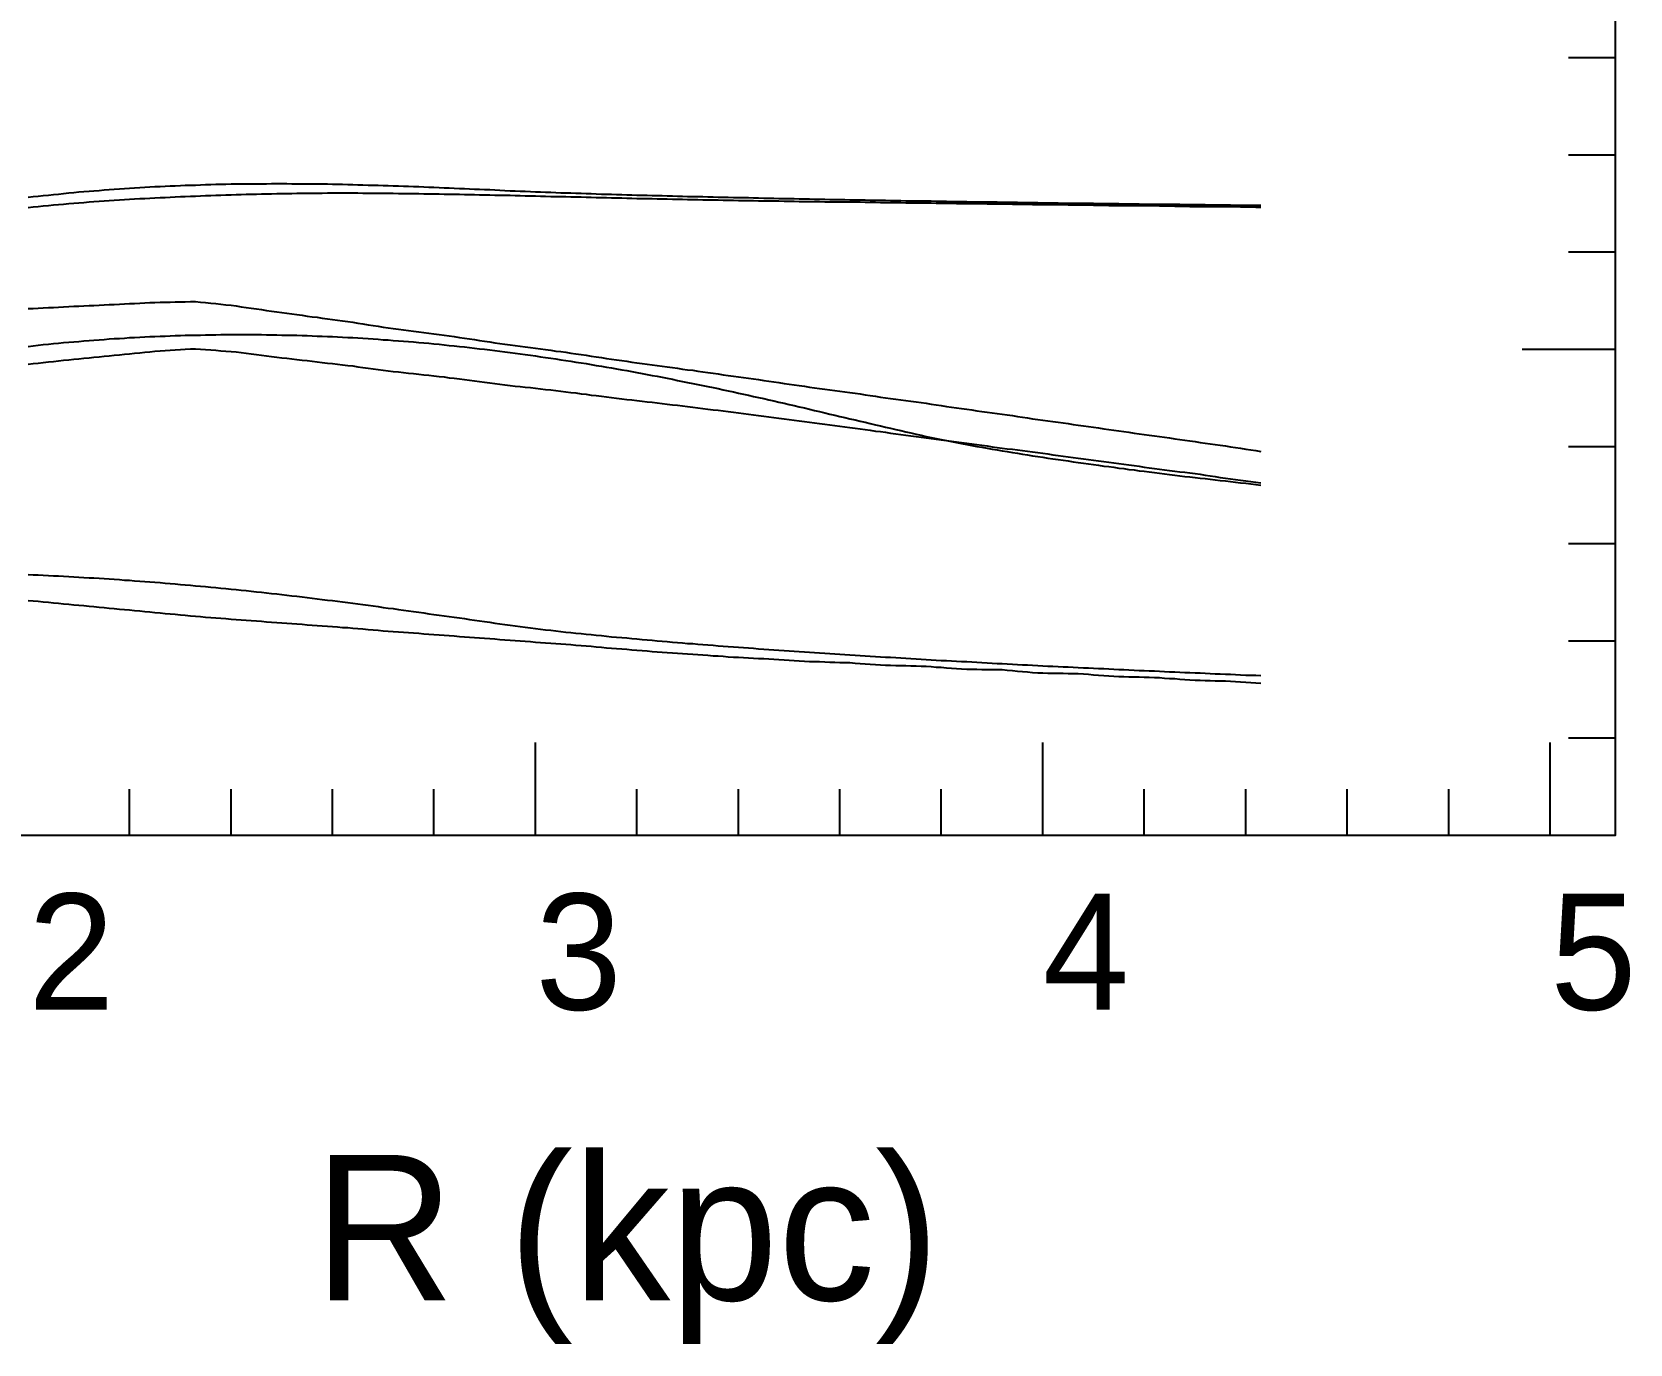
# Model space of a CAD drawing. Extents: x -35 to 180, y -35 to 143.
# Drawn here: x 70.2 to 180.2, y -35 to 55.3 of the extents above; entities that cross this region are included whole.
import ezdxf

# ---------------------------------------------------------------- set-up
doc = ezdxf.new("R2010")
doc.units = 0

msp = doc.modelspace()

# ---------------------------------------------------------------- linework, layer by layer
at = {"color": 0}
for p, q in [((179.2, 53.55), (176, 53.55)), ((179.2, 46.85), (176, 46.85)), ((179.2, 40.16), (176, 40.16)), ((179.2, 33.47), (172.8, 33.47)), ((179.2, 26.77), (176, 26.77)), ((179.2, 20.08), (176, 20.08)), ((179.2, 13.39), (176, 13.39)), ((179.2, 6.69), (176, 6.69)), ((104.84, 0), (104.84, 6.4)), ((139.78, 0), (139.78, 6.4)), ((174.73, 0), (174.73, 6.4)), ((76.88, 0), (76.88, 3.2)), ((83.87, 0), (83.87, 3.2)), ((90.86, 0), (90.86, 3.2)), ((97.85, 0), (97.85, 3.2)), ((111.83, 0), (111.83, 3.2)), ((118.82, 0), (118.82, 3.2)), ((125.8, 0), (125.8, 3.2)), ((132.79, 0), (132.79, 3.2)), ((146.77, 0), (146.77, 3.2)), ((153.76, 0), (153.76, 3.2)), ((160.75, 0), (160.75, 3.2)), ((167.74, 0), (167.74, 3.2))]:
    msp.add_line(p, q, dxfattribs=at)
msp.add_lwpolyline([(0, 0), (0, 117.13), (179.2, 117.13), (179.2, 0)], close=True, dxfattribs=at)
at = {"color": 3}
msp.add_lwpolyline([(69.89, 43.95), (70.24, 43.99), (70.59, 44.03), (70.94, 44.07), (71.29, 44.1), (71.64, 44.14), (71.99, 44.17), (72.34, 44.21), (72.69, 44.24), (73.04, 44.27), (73.39, 44.31), (73.74, 44.34), (74.09, 44.37), (74.43, 44.4), (74.78, 44.42), (75.13, 44.45), (75.48, 44.48), (75.83, 44.5), (76.18, 44.53), (76.53, 44.55), (76.88, 44.57), (77.23, 44.6), (77.58, 44.62), (77.93, 44.64), (78.28, 44.66), (78.63, 44.68), (78.98, 44.69), (79.33, 44.71), (79.68, 44.73), (80.03, 44.74), (80.38, 44.76), (80.72, 44.77), (81.07, 44.78), (81.42, 44.79), (81.77, 44.81), (82.12, 44.82), (82.47, 44.83), (82.82, 44.84), (83.17, 44.84), (83.52, 44.85), (83.87, 44.86), (84.22, 44.86), (84.57, 44.87), (84.92, 44.87), (85.27, 44.88), (85.62, 44.88), (85.97, 44.88), (86.32, 44.88), (86.67, 44.89), (87.02, 44.89), (87.36, 44.89), (87.71, 44.89), (88.06, 44.88), (88.41, 44.88), (88.76, 44.88), (89.11, 44.88), (89.46, 44.87), (89.81, 44.87), (90.16, 44.86), (90.51, 44.86), (90.86, 44.85), (91.21, 44.84), (91.56, 44.84), (91.91, 44.83), (92.26, 44.82), (92.61, 44.81), (92.96, 44.8), (93.31, 44.79), (93.65, 44.78), (94, 44.77), (94.35, 44.76), (94.7, 44.75), (95.05, 44.74), (95.4, 44.73), (95.75, 44.71), (96.1, 44.7), (96.45, 44.69), (96.8, 44.68), (97.15, 44.66), (97.5, 44.65), (97.85, 44.63), (98.2, 44.62), (98.55, 44.6), (98.9, 44.59), (99.25, 44.57), (99.6, 44.56), (99.95, 44.54), (100.29, 44.53), (100.64, 44.51), (100.99, 44.5), (101.34, 44.48), (101.69, 44.47), (102.04, 44.45), (102.39, 44.43), (102.74, 44.42), (103.09, 44.4), (103.44, 44.39), (103.79, 44.37), (104.14, 44.36), (104.49, 44.34), (104.84, 44.33), (105.19, 44.32), (105.54, 44.3), (105.89, 44.29), (106.24, 44.28), (106.58, 44.26), (106.93, 44.25), (107.28, 44.24), (107.63, 44.23), (107.98, 44.22), (108.33, 44.21), (108.68, 44.2), (109.03, 44.18), (109.38, 44.17), (109.73, 44.16), (110.08, 44.15), (110.43, 44.14), (110.78, 44.13), (111.13, 44.12), (111.48, 44.11), (111.83, 44.1), (112.18, 44.09), (112.53, 44.08), (112.87, 44.07), (113.22, 44.07), (113.57, 44.06), (113.92, 44.05), (114.27, 44.04), (114.62, 44.03), (114.97, 44.02), (115.32, 44.01), (115.67, 44), (116.02, 44), (116.37, 43.99), (116.72, 43.98), (117.07, 43.97), (117.42, 43.96), (117.77, 43.95), (118.12, 43.95), (118.47, 43.94), (118.82, 43.93), (119.17, 43.92), (119.51, 43.92), (119.86, 43.91), (120.21, 43.9), (120.56, 43.89), (120.91, 43.89), (121.26, 43.88), (121.61, 43.87), (121.96, 43.87), (122.31, 43.86), (122.66, 43.85), (123.01, 43.84), (123.36, 43.84), (123.71, 43.83), (124.06, 43.82), (124.41, 43.82), (124.76, 43.81), (125.11, 43.8), (125.46, 43.8), (125.8, 43.79), (126.15, 43.79), (126.5, 43.78), (126.85, 43.77), (127.2, 43.77), (127.55, 43.76), (127.9, 43.75), (128.25, 43.75), (128.6, 43.74), (128.95, 43.74), (129.3, 43.73), (129.65, 43.73), (130, 43.72), (130.35, 43.71), (130.7, 43.71), (131.05, 43.7), (131.4, 43.7), (131.75, 43.69), (132.1, 43.69), (132.44, 43.68), (132.79, 43.67), (133.14, 43.67), (133.49, 43.66), (133.84, 43.66), (134.19, 43.65), (134.54, 43.65), (134.89, 43.64), (135.24, 43.64), (135.59, 43.63), (135.94, 43.63), (136.29, 43.62), (136.64, 43.62), (136.99, 43.61), (137.34, 43.61), (137.69, 43.6), (138.04, 43.6), (138.39, 43.59), (138.73, 43.59), (139.08, 43.58), (139.43, 43.58), (139.78, 43.57), (140.13, 43.57), (140.48, 43.56), (140.83, 43.56), (141.18, 43.55), (141.53, 43.55), (141.88, 43.55), (142.23, 43.54), (142.58, 43.54), (142.93, 43.53), (143.28, 43.53), (143.63, 43.52), (143.98, 43.52), (144.33, 43.51), (144.68, 43.51), (145.03, 43.51), (145.37, 43.5), (145.72, 43.5), (146.07, 43.49), (146.42, 43.49), (146.77, 43.48), (147.12, 43.48), (147.47, 43.48), (147.82, 43.47), (148.17, 43.47), (148.52, 43.46), (148.87, 43.46), (149.22, 43.46), (149.57, 43.45), (149.92, 43.45), (150.27, 43.44), (150.62, 43.44), (150.97, 43.44), (151.32, 43.43), (151.66, 43.43), (152.01, 43.43), (152.36, 43.42), (152.71, 43.42), (153.06, 43.41), (153.41, 43.41), (153.76, 43.41), (154.11, 43.4), (154.46, 43.4), (154.81, 43.4)], dxfattribs=at)
at = {"color": 4}
msp.add_lwpolyline([(69.89, 43.25), (70.24, 43.29), (70.59, 43.32), (70.94, 43.35), (71.29, 43.39), (71.64, 43.42), (71.99, 43.45), (72.34, 43.48), (72.69, 43.51), (73.04, 43.54), (73.39, 43.57), (73.74, 43.59), (74.09, 43.62), (74.43, 43.65), (74.78, 43.67), (75.13, 43.7), (75.48, 43.72), (75.83, 43.74), (76.18, 43.77), (76.53, 43.79), (76.88, 43.81), (77.23, 43.83), (77.58, 43.85), (77.93, 43.87), (78.28, 43.89), (78.63, 43.91), (78.98, 43.92), (79.33, 43.94), (79.68, 43.96), (80.03, 43.97), (80.38, 43.99), (80.72, 44), (81.07, 44.02), (81.42, 44.03), (81.77, 44.04), (82.12, 44.06), (82.47, 44.07), (82.82, 44.08), (83.17, 44.1), (83.52, 44.11), (83.87, 44.12), (84.22, 44.13), (84.57, 44.14), (84.92, 44.15), (85.27, 44.16), (85.62, 44.17), (85.97, 44.18), (86.32, 44.18), (86.67, 44.19), (87.02, 44.2), (87.36, 44.2), (87.71, 44.21), (88.06, 44.21), (88.41, 44.22), (88.76, 44.22), (89.11, 44.23), (89.46, 44.23), (89.81, 44.23), (90.16, 44.23), (90.51, 44.24), (90.86, 44.24), (91.21, 44.24), (91.56, 44.24), (91.91, 44.24), (92.26, 44.24), (92.61, 44.24), (92.96, 44.23), (93.31, 44.23), (93.65, 44.23), (94, 44.23), (94.35, 44.22), (94.7, 44.22), (95.05, 44.22), (95.4, 44.21), (95.75, 44.21), (96.1, 44.21), (96.45, 44.2), (96.8, 44.2), (97.15, 44.19), (97.5, 44.19), (97.85, 44.18), (98.2, 44.18), (98.55, 44.17), (98.9, 44.16), (99.25, 44.16), (99.6, 44.15), (99.95, 44.14), (100.29, 44.14), (100.64, 44.13), (100.99, 44.12), (101.34, 44.12), (101.69, 44.11), (102.04, 44.1), (102.39, 44.09), (102.74, 44.09), (103.09, 44.08), (103.44, 44.07), (103.79, 44.06), (104.14, 44.05), (104.49, 44.05), (104.84, 44.04), (105.19, 44.03), (105.54, 44.02), (105.89, 44.01), (106.24, 44.01), (106.58, 44), (106.93, 43.99), (107.28, 43.98), (107.63, 43.98), (107.98, 43.97), (108.33, 43.96), (108.68, 43.95), (109.03, 43.94), (109.38, 43.93), (109.73, 43.92), (110.08, 43.91), (110.43, 43.91), (110.78, 43.9), (111.13, 43.89), (111.48, 43.88), (111.83, 43.87), (112.18, 43.86), (112.53, 43.86), (112.87, 43.85), (113.22, 43.84), (113.57, 43.83), (113.92, 43.83), (114.27, 43.82), (114.62, 43.81), (114.97, 43.81), (115.32, 43.8), (115.67, 43.79), (116.02, 43.79), (116.37, 43.78), (116.72, 43.77), (117.07, 43.76), (117.42, 43.76), (117.77, 43.75), (118.12, 43.74), (118.47, 43.74), (118.82, 43.73), (119.17, 43.73), (119.51, 43.72), (119.86, 43.72), (120.21, 43.71), (120.56, 43.71), (120.91, 43.7), (121.26, 43.69), (121.61, 43.69), (121.96, 43.68), (122.31, 43.68), (122.66, 43.67), (123.01, 43.66), (123.36, 43.66), (123.71, 43.65), (124.06, 43.65), (124.41, 43.65), (124.76, 43.64), (125.11, 43.64), (125.46, 43.64), (125.8, 43.64), (126.15, 43.63), (126.5, 43.63), (126.85, 43.62), (127.2, 43.62), (127.55, 43.61), (127.9, 43.6), (128.25, 43.6), (128.6, 43.59), (128.95, 43.58), (129.3, 43.58), (129.65, 43.58), (130, 43.58), (130.35, 43.57), (130.7, 43.57), (131.05, 43.57), (131.4, 43.57), (131.75, 43.57), (132.1, 43.56), (132.44, 43.55), (132.79, 43.54), (133.14, 43.53), (133.49, 43.53), (133.84, 43.52), (134.19, 43.51), (134.54, 43.51), (134.89, 43.51), (135.24, 43.51), (135.59, 43.51), (135.94, 43.5), (136.29, 43.5), (136.64, 43.5), (136.99, 43.5), (137.34, 43.49), (137.69, 43.48), (138.04, 43.47), (138.39, 43.47), (138.73, 43.46), (139.08, 43.45), (139.43, 43.44), (139.78, 43.44), (140.13, 43.44), (140.48, 43.44), (140.83, 43.44), (141.18, 43.44), (141.53, 43.43), (141.88, 43.43), (142.23, 43.43), (142.58, 43.42), (142.93, 43.42), (143.28, 43.41), (143.63, 43.4), (143.98, 43.4), (144.33, 43.39), (144.68, 43.38), (145.03, 43.38), (145.37, 43.38), (145.72, 43.38), (146.07, 43.37), (146.42, 43.37), (146.77, 43.37), (147.12, 43.37), (147.47, 43.37), (147.82, 43.36), (148.17, 43.35), (148.52, 43.35), (148.87, 43.34), (149.22, 43.34), (149.57, 43.33), (149.92, 43.32), (150.27, 43.32), (150.62, 43.32), (150.97, 43.31), (151.32, 43.31), (151.66, 43.31), (152.01, 43.31), (152.36, 43.3), (152.71, 43.3), (153.06, 43.3), (153.41, 43.29), (153.76, 43.28), (154.11, 43.28), (154.46, 43.27), (154.81, 43.26)], dxfattribs=at)
at = {"color": 1}
msp.add_lwpolyline([(69.89, 36.28), (70.24, 36.29), (70.59, 36.31), (70.94, 36.33), (71.29, 36.35), (71.64, 36.36), (71.99, 36.38), (72.34, 36.4), (72.69, 36.42), (73.04, 36.44), (73.39, 36.45), (73.74, 36.47), (74.09, 36.49), (74.43, 36.5), (74.78, 36.52), (75.13, 36.54), (75.48, 36.56), (75.83, 36.57), (76.18, 36.59), (76.53, 36.61), (76.88, 36.62), (77.23, 36.64), (77.58, 36.66), (77.93, 36.68), (78.28, 36.69), (78.63, 36.71), (78.98, 36.72), (79.33, 36.73), (79.68, 36.73), (80.03, 36.74), (80.38, 36.75), (80.72, 36.75), (81.07, 36.76), (81.42, 36.76), (81.77, 36.73), (82.12, 36.69), (82.47, 36.65), (82.82, 36.62), (83.17, 36.58), (83.52, 36.54), (83.87, 36.51), (84.22, 36.47), (84.57, 36.41), (84.92, 36.36), (85.27, 36.31), (85.62, 36.26), (85.97, 36.21), (86.32, 36.16), (86.67, 36.1), (87.02, 36.06), (87.36, 36.01), (87.71, 35.96), (88.06, 35.91), (88.41, 35.87), (88.76, 35.82), (89.11, 35.77), (89.46, 35.72), (89.81, 35.68), (90.16, 35.63), (90.51, 35.58), (90.86, 35.53), (91.21, 35.49), (91.56, 35.44), (91.91, 35.39), (92.26, 35.34), (92.61, 35.28), (92.96, 35.23), (93.31, 35.17), (93.65, 35.12), (94, 35.06), (94.35, 35.01), (94.7, 34.95), (95.05, 34.91), (95.4, 34.86), (95.75, 34.82), (96.1, 34.77), (96.45, 34.73), (96.8, 34.69), (97.15, 34.64), (97.5, 34.59), (97.85, 34.54), (98.2, 34.5), (98.55, 34.45), (98.9, 34.4), (99.25, 34.35), (99.6, 34.3), (99.95, 34.25), (100.29, 34.2), (100.64, 34.15), (100.99, 34.09), (101.34, 34.04), (101.69, 33.99), (102.04, 33.93), (102.39, 33.88), (102.74, 33.83), (103.09, 33.79), (103.44, 33.74), (103.79, 33.69), (104.14, 33.65), (104.49, 33.6), (104.84, 33.56), (105.19, 33.51), (105.54, 33.46), (105.89, 33.41), (106.24, 33.36), (106.58, 33.32), (106.93, 33.27), (107.28, 33.22), (107.63, 33.17), (107.98, 33.12), (108.33, 33.07), (108.68, 33.01), (109.03, 32.96), (109.38, 32.91), (109.73, 32.85), (110.08, 32.8), (110.43, 32.75), (110.78, 32.7), (111.13, 32.65), (111.48, 32.6), (111.83, 32.55), (112.18, 32.51), (112.53, 32.46), (112.87, 32.41), (113.22, 32.36), (113.57, 32.31), (113.92, 32.27), (114.27, 32.22), (114.62, 32.17), (114.97, 32.12), (115.32, 32.07), (115.67, 32.03), (116.02, 31.98), (116.37, 31.93), (116.72, 31.88), (117.07, 31.83), (117.42, 31.78), (117.77, 31.73), (118.12, 31.68), (118.47, 31.63), (118.82, 31.58), (119.17, 31.53), (119.51, 31.48), (119.86, 31.44), (120.21, 31.39), (120.56, 31.34), (120.91, 31.29), (121.26, 31.24), (121.61, 31.19), (121.96, 31.13), (122.31, 31.08), (122.66, 31.03), (123.01, 30.98), (123.36, 30.93), (123.71, 30.87), (124.06, 30.83), (124.41, 30.78), (124.76, 30.74), (125.11, 30.69), (125.46, 30.65), (125.8, 30.6), (126.15, 30.56), (126.5, 30.51), (126.85, 30.45), (127.2, 30.4), (127.55, 30.35), (127.9, 30.29), (128.25, 30.24), (128.6, 30.19), (128.95, 30.13), (129.3, 30.09), (129.65, 30.04), (130, 29.99), (130.35, 29.95), (130.7, 29.9), (131.05, 29.85), (131.4, 29.81), (131.75, 29.76), (132.1, 29.71), (132.44, 29.65), (132.79, 29.6), (133.14, 29.55), (133.49, 29.5), (133.84, 29.45), (134.19, 29.39), (134.54, 29.35), (134.89, 29.3), (135.24, 29.25), (135.59, 29.2), (135.94, 29.16), (136.29, 29.11), (136.64, 29.06), (136.99, 29.01), (137.34, 28.96), (137.69, 28.91), (138.04, 28.86), (138.39, 28.81), (138.73, 28.75), (139.08, 28.7), (139.43, 28.65), (139.78, 28.6), (140.13, 28.55), (140.48, 28.51), (140.83, 28.46), (141.18, 28.41), (141.53, 28.36), (141.88, 28.31), (142.23, 28.26), (142.58, 28.21), (142.93, 28.16), (143.28, 28.11), (143.63, 28.06), (143.98, 28.01), (144.33, 27.96), (144.68, 27.91), (145.03, 27.86), (145.37, 27.81), (145.72, 27.76), (146.07, 27.71), (146.42, 27.66), (146.77, 27.61), (147.12, 27.56), (147.47, 27.52), (147.82, 27.47), (148.17, 27.42), (148.52, 27.37), (148.87, 27.32), (149.22, 27.27), (149.57, 27.22), (149.92, 27.17), (150.27, 27.12), (150.62, 27.07), (150.97, 27.02), (151.32, 26.97), (151.66, 26.92), (152.01, 26.87), (152.36, 26.82), (152.71, 26.77), (153.06, 26.71), (153.41, 26.66), (153.76, 26.61), (154.11, 26.56), (154.46, 26.51), (154.81, 26.45)], dxfattribs=at)
at = {"color": 2}
for points in [[(69.89, 36.28), (70.24, 36.29), (70.59, 36.31), (70.94, 36.33), (71.29, 36.35), (71.64, 36.36), (71.99, 36.38), (72.34, 36.4), (72.69, 36.42), (73.04, 36.44), (73.39, 36.45), (73.74, 36.47), (74.09, 36.49), (74.43, 36.5), (74.78, 36.52), (75.13, 36.54), (75.48, 36.56), (75.83, 36.57), (76.18, 36.59), (76.53, 36.61), (76.88, 36.62), (77.23, 36.64), (77.58, 36.66), (77.93, 36.68), (78.28, 36.69), (78.63, 36.71), (78.98, 36.72), (79.33, 36.73), (79.68, 36.73), (80.03, 36.74), (80.38, 36.75), (80.72, 36.75), (81.07, 36.76), (81.42, 36.76), (81.77, 36.73), (82.12, 36.69), (82.47, 36.65), (82.82, 36.62), (83.17, 36.58), (83.52, 36.54), (83.87, 36.51), (84.22, 36.47), (84.57, 36.41), (84.92, 36.36), (85.27, 36.31), (85.62, 36.26), (85.97, 36.21), (86.32, 36.16), (86.67, 36.1), (87.02, 36.06), (87.36, 36.01), (87.71, 35.96), (88.06, 35.91), (88.41, 35.87), (88.76, 35.82), (89.11, 35.77), (89.46, 35.72), (89.81, 35.68), (90.16, 35.63), (90.51, 35.58), (90.86, 35.53), (91.21, 35.49), (91.56, 35.44), (91.91, 35.39), (92.26, 35.34), (92.61, 35.28), (92.96, 35.23), (93.31, 35.17), (93.65, 35.12), (94, 35.06), (94.35, 35.01), (94.7, 34.95), (95.05, 34.91), (95.4, 34.86), (95.75, 34.82), (96.1, 34.77), (96.45, 34.73), (96.8, 34.69), (97.15, 34.64), (97.5, 34.59), (97.85, 34.54), (98.2, 34.5), (98.55, 34.45), (98.9, 34.4), (99.25, 34.35), (99.6, 34.3), (99.95, 34.25), (100.29, 34.2), (100.64, 34.15), (100.99, 34.09), (101.34, 34.04), (101.69, 33.99), (102.04, 33.93), (102.39, 33.88), (102.74, 33.83), (103.09, 33.79), (103.44, 33.74), (103.79, 33.69), (104.14, 33.65), (104.49, 33.6), (104.84, 33.56), (105.19, 33.51), (105.54, 33.46), (105.89, 33.41), (106.24, 33.36), (106.58, 33.32), (106.93, 33.27), (107.28, 33.22), (107.63, 33.17), (107.98, 33.12), (108.33, 33.07), (108.68, 33.01), (109.03, 32.96), (109.38, 32.91), (109.73, 32.85), (110.08, 32.8), (110.43, 32.75), (110.78, 32.7), (111.13, 32.65), (111.48, 32.6), (111.83, 32.55), (112.18, 32.51), (112.53, 32.46), (112.87, 32.41), (113.22, 32.36), (113.57, 32.31), (113.92, 32.27), (114.27, 32.22), (114.62, 32.17), (114.97, 32.12), (115.32, 32.07), (115.67, 32.03), (116.02, 31.98), (116.37, 31.93), (116.72, 31.88), (117.07, 31.83), (117.42, 31.78), (117.77, 31.73), (118.12, 31.68), (118.47, 31.63), (118.82, 31.58), (119.17, 31.53), (119.51, 31.48), (119.86, 31.44), (120.21, 31.39), (120.56, 31.34), (120.91, 31.29), (121.26, 31.24), (121.61, 31.19), (121.96, 31.13), (122.31, 31.08), (122.66, 31.03), (123.01, 30.98), (123.36, 30.93), (123.71, 30.87), (124.06, 30.83), (124.41, 30.78), (124.76, 30.74), (125.11, 30.69), (125.46, 30.65), (125.8, 30.6), (126.15, 30.56), (126.5, 30.51), (126.85, 30.45), (127.2, 30.4), (127.55, 30.35), (127.9, 30.29), (128.25, 30.24), (128.6, 30.19), (128.95, 30.13), (129.3, 30.09), (129.65, 30.04), (130, 29.99), (130.35, 29.95), (130.7, 29.9), (131.05, 29.85), (131.4, 29.81), (131.75, 29.76), (132.1, 29.71), (132.44, 29.65), (132.79, 29.6), (133.14, 29.55), (133.49, 29.5), (133.84, 29.45), (134.19, 29.39), (134.54, 29.35), (134.89, 29.3), (135.24, 29.25), (135.59, 29.2), (135.94, 29.16), (136.29, 29.11), (136.64, 29.06), (136.99, 29.01), (137.34, 28.96), (137.69, 28.91), (138.04, 28.86), (138.39, 28.81), (138.73, 28.75), (139.08, 28.7), (139.43, 28.65), (139.78, 28.6), (140.13, 28.55), (140.48, 28.51), (140.83, 28.46), (141.18, 28.41), (141.53, 28.36), (141.88, 28.31), (142.23, 28.26), (142.58, 28.21), (142.93, 28.16), (143.28, 28.11), (143.63, 28.06), (143.98, 28.01), (144.33, 27.96), (144.68, 27.91), (145.03, 27.86), (145.37, 27.81), (145.72, 27.76), (146.07, 27.71), (146.42, 27.66), (146.77, 27.61), (147.12, 27.56), (147.47, 27.52), (147.82, 27.47), (148.17, 27.42), (148.52, 27.37), (148.87, 27.32), (149.22, 27.27), (149.57, 27.22), (149.92, 27.17), (150.27, 27.12), (150.62, 27.07), (150.97, 27.02), (151.32, 26.97), (151.66, 26.92), (152.01, 26.87), (152.36, 26.82), (152.71, 26.77), (153.06, 26.71), (153.41, 26.66), (153.76, 26.61), (154.11, 26.56), (154.46, 26.51), (154.81, 26.45)], [(69.89, 33.68), (70.24, 33.72), (70.59, 33.76), (70.94, 33.8), (71.29, 33.83), (71.64, 33.87), (71.99, 33.9), (72.34, 33.94), (72.69, 33.96), (73.04, 33.99), (73.39, 34.02), (73.74, 34.06), (74.09, 34.08), (74.43, 34.11), (74.78, 34.14), (75.13, 34.16), (75.48, 34.19), (75.83, 34.21), (76.18, 34.23), (76.53, 34.25), (76.88, 34.28), (77.23, 34.29), (77.58, 34.31), (77.93, 34.33), (78.28, 34.35), (78.63, 34.36), (78.98, 34.38), (79.33, 34.39), (79.68, 34.4), (80.03, 34.42), (80.38, 34.43), (80.72, 34.44), (81.07, 34.45), (81.42, 34.46), (81.77, 34.46), (82.12, 34.47), (82.47, 34.48), (82.82, 34.48), (83.17, 34.49), (83.52, 34.49), (83.87, 34.49), (84.22, 34.49), (84.57, 34.49), (84.92, 34.49), (85.27, 34.49), (85.62, 34.49), (85.97, 34.49), (86.32, 34.48), (86.67, 34.48), (87.02, 34.47), (87.36, 34.46), (87.71, 34.46), (88.06, 34.45), (88.41, 34.44), (88.76, 34.43), (89.11, 34.42), (89.46, 34.4), (89.81, 34.39), (90.16, 34.38), (90.51, 34.36), (90.86, 34.35), (91.21, 34.33), (91.56, 34.31), (91.91, 34.3), (92.26, 34.28), (92.61, 34.26), (92.96, 34.24), (93.31, 34.21), (93.65, 34.19), (94, 34.17), (94.35, 34.14), (94.7, 34.12), (95.05, 34.09), (95.4, 34.07), (95.75, 34.04), (96.1, 34.01), (96.45, 33.98), (96.8, 33.95), (97.15, 33.92), (97.5, 33.89), (97.85, 33.85), (98.2, 33.82), (98.55, 33.78), (98.9, 33.75), (99.25, 33.71), (99.6, 33.68), (99.95, 33.64), (100.29, 33.6), (100.64, 33.56), (100.99, 33.52), (101.34, 33.48), (101.69, 33.44), (102.04, 33.39), (102.39, 33.35), (102.74, 33.31), (103.09, 33.26), (103.44, 33.22), (103.79, 33.17), (104.14, 33.12), (104.49, 33.07), (104.84, 33.02), (105.19, 32.97), (105.54, 32.92), (105.89, 32.87), (106.24, 32.82), (106.58, 32.76), (106.93, 32.71), (107.28, 32.66), (107.63, 32.6), (107.98, 32.54), (108.33, 32.49), (108.68, 32.43), (109.03, 32.37), (109.38, 32.31), (109.73, 32.25), (110.08, 32.19), (110.43, 32.13), (110.78, 32.07), (111.13, 32.01), (111.48, 31.94), (111.83, 31.88), (112.18, 31.81), (112.53, 31.75), (112.87, 31.68), (113.22, 31.62), (113.57, 31.55), (113.92, 31.48), (114.27, 31.41), (114.62, 31.34), (114.97, 31.27), (115.32, 31.2), (115.67, 31.13), (116.02, 31.06), (116.37, 30.99), (116.72, 30.91), (117.07, 30.84), (117.42, 30.77), (117.77, 30.69), (118.12, 30.62), (118.47, 30.54), (118.82, 30.46), (119.17, 30.39), (119.51, 30.31), (119.86, 30.23), (120.21, 30.16), (120.56, 30.08), (120.91, 30), (121.26, 29.92), (121.61, 29.84), (121.96, 29.76), (122.31, 29.68), (122.66, 29.6), (123.01, 29.52), (123.36, 29.44), (123.71, 29.35), (124.06, 29.27), (124.41, 29.19), (124.76, 29.11), (125.11, 29.02), (125.46, 28.94), (125.8, 28.86), (126.15, 28.78), (126.5, 28.69), (126.85, 28.61), (127.2, 28.53), (127.55, 28.45), (127.9, 28.36), (128.25, 28.28), (128.6, 28.2), (128.95, 28.12), (129.3, 28.04), (129.65, 27.96), (130, 27.88), (130.35, 27.8), (130.7, 27.72), (131.05, 27.64), (131.4, 27.56), (131.75, 27.48), (132.1, 27.41), (132.44, 27.33), (132.79, 27.26), (133.14, 27.19), (133.49, 27.12), (133.84, 27.05), (134.19, 26.99), (134.54, 26.92), (134.89, 26.86), (135.24, 26.79), (135.59, 26.73), (135.94, 26.67), (136.29, 26.61), (136.64, 26.55), (136.99, 26.49), (137.34, 26.43), (137.69, 26.38), (138.04, 26.32), (138.39, 26.26), (138.73, 26.21), (139.08, 26.15), (139.43, 26.1), (139.78, 26.05), (140.13, 25.99), (140.48, 25.94), (140.83, 25.89), (141.18, 25.84), (141.53, 25.79), (141.88, 25.74), (142.23, 25.69), (142.58, 25.64), (142.93, 25.59), (143.28, 25.54), (143.63, 25.49), (143.98, 25.44), (144.33, 25.4), (144.68, 25.35), (145.03, 25.3), (145.37, 25.26), (145.72, 25.21), (146.07, 25.17), (146.42, 25.12), (146.77, 25.08), (147.12, 25.03), (147.47, 24.99), (147.82, 24.94), (148.17, 24.9), (148.52, 24.86), (148.87, 24.82), (149.22, 24.77), (149.57, 24.73), (149.92, 24.69), (150.27, 24.65), (150.62, 24.61), (150.97, 24.57), (151.32, 24.53), (151.66, 24.49), (152.01, 24.45), (152.36, 24.41), (152.71, 24.37), (153.06, 24.33), (153.41, 24.29), (153.76, 24.25), (154.11, 24.21), (154.46, 24.17), (154.81, 24.13)], [(69.89, 17.97), (70.24, 17.95), (70.59, 17.94), (70.94, 17.92), (71.29, 17.9), (71.64, 17.89), (71.99, 17.87), (72.34, 17.85), (72.69, 17.83), (73.04, 17.81), (73.39, 17.79), (73.74, 17.77), (74.09, 17.75), (74.43, 17.73), (74.78, 17.71), (75.13, 17.69), (75.48, 17.67), (75.83, 17.64), (76.18, 17.62), (76.53, 17.59), (76.88, 17.57), (77.23, 17.54), (77.58, 17.52), (77.93, 17.49), (78.28, 17.46), (78.63, 17.44), (78.98, 17.41), (79.33, 17.38), (79.68, 17.35), (80.03, 17.32), (80.38, 17.29), (80.72, 17.26), (81.07, 17.23), (81.42, 17.2), (81.77, 17.17), (82.12, 17.14), (82.47, 17.1), (82.82, 17.07), (83.17, 17.03), (83.52, 17), (83.87, 16.97), (84.22, 16.93), (84.57, 16.89), (84.92, 16.86), (85.27, 16.82), (85.62, 16.78), (85.97, 16.75), (86.32, 16.71), (86.67, 16.67), (87.02, 16.63), (87.36, 16.59), (87.71, 16.55), (88.06, 16.51), (88.41, 16.47), (88.76, 16.43), (89.11, 16.39), (89.46, 16.34), (89.81, 16.3), (90.16, 16.26), (90.51, 16.21), (90.86, 16.17), (91.21, 16.13), (91.56, 16.08), (91.91, 16.04), (92.26, 15.99), (92.61, 15.94), (92.96, 15.9), (93.31, 15.85), (93.65, 15.81), (94, 15.76), (94.35, 15.71), (94.7, 15.66), (95.05, 15.62), (95.4, 15.57), (95.75, 15.52), (96.1, 15.47), (96.45, 15.42), (96.8, 15.37), (97.15, 15.32), (97.5, 15.27), (97.85, 15.22), (98.2, 15.17), (98.55, 15.12), (98.9, 15.08), (99.25, 15.03), (99.6, 14.98), (99.95, 14.93), (100.29, 14.88), (100.64, 14.83), (100.99, 14.78), (101.34, 14.73), (101.69, 14.68), (102.04, 14.63), (102.39, 14.58), (102.74, 14.53), (103.09, 14.48), (103.44, 14.44), (103.79, 14.39), (104.14, 14.34), (104.49, 14.3), (104.84, 14.26), (105.19, 14.21), (105.54, 14.17), (105.89, 14.13), (106.24, 14.09), (106.58, 14.05), (106.93, 14.01), (107.28, 13.98), (107.63, 13.94), (107.98, 13.9), (108.33, 13.87), (108.68, 13.83), (109.03, 13.8), (109.38, 13.76), (109.73, 13.73), (110.08, 13.69), (110.43, 13.66), (110.78, 13.63), (111.13, 13.6), (111.48, 13.56), (111.83, 13.53), (112.18, 13.5), (112.53, 13.47), (112.87, 13.44), (113.22, 13.41), (113.57, 13.38), (113.92, 13.35), (114.27, 13.32), (114.62, 13.29), (114.97, 13.26), (115.32, 13.23), (115.67, 13.21), (116.02, 13.18), (116.37, 13.15), (116.72, 13.12), (117.07, 13.1), (117.42, 13.07), (117.77, 13.04), (118.12, 13.02), (118.47, 12.99), (118.82, 12.96), (119.17, 12.94), (119.51, 12.91), (119.86, 12.89), (120.21, 12.86), (120.56, 12.84), (120.91, 12.81), (121.26, 12.79), (121.61, 12.76), (121.96, 12.74), (122.31, 12.71), (122.66, 12.69), (123.01, 12.67), (123.36, 12.64), (123.71, 12.62), (124.06, 12.6), (124.41, 12.57), (124.76, 12.55), (125.11, 12.53), (125.46, 12.51), (125.8, 12.48), (126.15, 12.46), (126.5, 12.44), (126.85, 12.42), (127.2, 12.39), (127.55, 12.37), (127.9, 12.35), (128.25, 12.33), (128.6, 12.31), (128.95, 12.29), (129.3, 12.27), (129.65, 12.25), (130, 12.23), (130.35, 12.2), (130.7, 12.18), (131.05, 12.16), (131.4, 12.14), (131.75, 12.12), (132.1, 12.1), (132.44, 12.08), (132.79, 12.06), (133.14, 12.04), (133.49, 12.02), (133.84, 12.01), (134.19, 11.99), (134.54, 11.97), (134.89, 11.95), (135.24, 11.93), (135.59, 11.91), (135.94, 11.89), (136.29, 11.87), (136.64, 11.85), (136.99, 11.84), (137.34, 11.82), (137.69, 11.8), (138.04, 11.78), (138.39, 11.76), (138.73, 11.75), (139.08, 11.73), (139.43, 11.71), (139.78, 11.69), (140.13, 11.67), (140.48, 11.66), (140.83, 11.64), (141.18, 11.62), (141.53, 11.61), (141.88, 11.59), (142.23, 11.57), (142.58, 11.55), (142.93, 11.54), (143.28, 11.52), (143.63, 11.5), (143.98, 11.49), (144.33, 11.47), (144.68, 11.45), (145.03, 11.44), (145.37, 11.42), (145.72, 11.41), (146.07, 11.39), (146.42, 11.37), (146.77, 11.36), (147.12, 11.34), (147.47, 11.33), (147.82, 11.31), (148.17, 11.29), (148.52, 11.28), (148.87, 11.26), (149.22, 11.25), (149.57, 11.23), (149.92, 11.22), (150.27, 11.2), (150.62, 11.19), (150.97, 11.17), (151.32, 11.16), (151.66, 11.14), (152.01, 11.13), (152.36, 11.11), (152.71, 11.1), (153.06, 11.08), (153.41, 11.07), (153.76, 11.05), (154.11, 11.04), (154.46, 11.03), (154.81, 11.01)]]:
    msp.add_lwpolyline(points, dxfattribs=at)
at = {"color": 6}
msp.add_lwpolyline([(69.89, 32.46), (70.24, 32.5), (70.59, 32.53), (70.94, 32.57), (71.29, 32.61), (71.64, 32.64), (71.99, 32.68), (72.34, 32.72), (72.69, 32.75), (73.04, 32.79), (73.39, 32.82), (73.74, 32.86), (74.09, 32.89), (74.43, 32.93), (74.78, 32.96), (75.13, 33), (75.48, 33.03), (75.83, 33.07), (76.18, 33.1), (76.53, 33.14), (76.88, 33.17), (77.23, 33.21), (77.58, 33.24), (77.93, 33.27), (78.28, 33.31), (78.63, 33.34), (78.98, 33.37), (79.33, 33.39), (79.68, 33.41), (80.03, 33.44), (80.38, 33.46), (80.72, 33.48), (81.07, 33.5), (81.42, 33.52), (81.77, 33.49), (82.12, 33.47), (82.47, 33.44), (82.82, 33.41), (83.17, 33.38), (83.52, 33.36), (83.87, 33.33), (84.22, 33.3), (84.57, 33.25), (84.92, 33.2), (85.27, 33.16), (85.62, 33.11), (85.97, 33.07), (86.32, 33.02), (86.67, 32.98), (87.02, 32.94), (87.36, 32.9), (87.71, 32.86), (88.06, 32.82), (88.41, 32.78), (88.76, 32.74), (89.11, 32.7), (89.46, 32.66), (89.81, 32.61), (90.16, 32.57), (90.51, 32.53), (90.86, 32.49), (91.21, 32.45), (91.56, 32.41), (91.91, 32.37), (92.26, 32.33), (92.61, 32.28), (92.96, 32.23), (93.31, 32.18), (93.65, 32.14), (94, 32.09), (94.35, 32.04), (94.7, 31.99), (95.05, 31.96), (95.4, 31.92), (95.75, 31.88), (96.1, 31.84), (96.45, 31.81), (96.8, 31.77), (97.15, 31.73), (97.5, 31.69), (97.85, 31.65), (98.2, 31.61), (98.55, 31.57), (98.9, 31.52), (99.25, 31.48), (99.6, 31.44), (99.95, 31.4), (100.29, 31.35), (100.64, 31.31), (100.99, 31.26), (101.34, 31.21), (101.69, 31.17), (102.04, 31.12), (102.39, 31.07), (102.74, 31.03), (103.09, 30.99), (103.44, 30.95), (103.79, 30.92), (104.14, 30.88), (104.49, 30.84), (104.84, 30.8), (105.19, 30.76), (105.54, 30.72), (105.89, 30.68), (106.24, 30.63), (106.58, 30.59), (106.93, 30.55), (107.28, 30.51), (107.63, 30.47), (107.98, 30.42), (108.33, 30.38), (108.68, 30.33), (109.03, 30.29), (109.38, 30.24), (109.73, 30.2), (110.08, 30.15), (110.43, 30.11), (110.78, 30.07), (111.13, 30.03), (111.48, 29.99), (111.83, 29.95), (112.18, 29.91), (112.53, 29.87), (112.87, 29.83), (113.22, 29.79), (113.57, 29.74), (113.92, 29.7), (114.27, 29.66), (114.62, 29.62), (114.97, 29.58), (115.32, 29.53), (115.67, 29.49), (116.02, 29.45), (116.37, 29.41), (116.72, 29.36), (117.07, 29.32), (117.42, 29.28), (117.77, 29.23), (118.12, 29.19), (118.47, 29.15), (118.82, 29.1), (119.17, 29.06), (119.51, 29.01), (119.86, 28.97), (120.21, 28.92), (120.56, 28.88), (120.91, 28.83), (121.26, 28.79), (121.61, 28.74), (121.96, 28.69), (122.31, 28.64), (122.66, 28.6), (123.01, 28.55), (123.36, 28.5), (123.71, 28.45), (124.06, 28.41), (124.41, 28.36), (124.76, 28.32), (125.11, 28.27), (125.46, 28.23), (125.8, 28.18), (126.15, 28.14), (126.5, 28.09), (126.85, 28.05), (127.2, 28), (127.55, 27.95), (127.9, 27.9), (128.25, 27.85), (128.6, 27.81), (128.95, 27.76), (129.3, 27.71), (129.65, 27.66), (130, 27.62), (130.35, 27.57), (130.7, 27.52), (131.05, 27.47), (131.4, 27.43), (131.75, 27.38), (132.1, 27.33), (132.44, 27.29), (132.79, 27.25), (133.14, 27.2), (133.49, 27.16), (133.84, 27.11), (134.19, 27.07), (134.54, 27.02), (134.89, 26.97), (135.24, 26.92), (135.59, 26.87), (135.94, 26.82), (136.29, 26.77), (136.64, 26.72), (136.99, 26.67), (137.34, 26.63), (137.69, 26.59), (138.04, 26.55), (138.39, 26.5), (138.73, 26.46), (139.08, 26.42), (139.43, 26.37), (139.78, 26.32), (140.13, 26.27), (140.48, 26.22), (140.83, 26.17), (141.18, 26.12), (141.53, 26.07), (141.88, 26.02), (142.23, 25.97), (142.58, 25.93), (142.93, 25.88), (143.28, 25.84), (143.63, 25.8), (143.98, 25.75), (144.33, 25.71), (144.68, 25.67), (145.03, 25.62), (145.37, 25.57), (145.72, 25.52), (146.07, 25.47), (146.42, 25.42), (146.77, 25.37), (147.12, 25.32), (147.47, 25.27), (147.82, 25.22), (148.17, 25.18), (148.52, 25.14), (148.87, 25.09), (149.22, 25.05), (149.57, 25.01), (149.92, 24.96), (150.27, 24.92), (150.62, 24.87), (150.97, 24.82), (151.32, 24.77), (151.66, 24.71), (152.01, 24.66), (152.36, 24.61), (152.71, 24.56), (153.06, 24.52), (153.41, 24.47), (153.76, 24.43), (154.11, 24.38), (154.46, 24.33), (154.81, 24.29)], dxfattribs=at)
at = {"color": 5}
msp.add_lwpolyline([(69.89, 16.19), (70.24, 16.16), (70.59, 16.13), (70.94, 16.09), (71.29, 16.06), (71.64, 16.03), (71.99, 15.99), (72.34, 15.96), (72.69, 15.93), (73.04, 15.89), (73.39, 15.86), (73.74, 15.83), (74.09, 15.79), (74.43, 15.76), (74.78, 15.73), (75.13, 15.69), (75.48, 15.66), (75.83, 15.63), (76.18, 15.59), (76.53, 15.56), (76.88, 15.53), (77.23, 15.49), (77.58, 15.46), (77.93, 15.43), (78.28, 15.39), (78.63, 15.36), (78.98, 15.33), (79.33, 15.29), (79.68, 15.26), (80.03, 15.23), (80.38, 15.2), (80.72, 15.16), (81.07, 15.13), (81.42, 15.1), (81.77, 15.07), (82.12, 15.04), (82.47, 15.01), (82.82, 14.99), (83.17, 14.96), (83.52, 14.93), (83.87, 14.9), (84.22, 14.88), (84.57, 14.85), (84.92, 14.83), (85.27, 14.8), (85.62, 14.77), (85.97, 14.75), (86.32, 14.72), (86.67, 14.7), (87.02, 14.67), (87.36, 14.64), (87.71, 14.62), (88.06, 14.59), (88.41, 14.57), (88.76, 14.54), (89.11, 14.51), (89.46, 14.49), (89.81, 14.46), (90.16, 14.44), (90.51, 14.41), (90.86, 14.38), (91.21, 14.36), (91.56, 14.33), (91.91, 14.31), (92.26, 14.28), (92.61, 14.25), (92.96, 14.22), (93.31, 14.19), (93.65, 14.16), (94, 14.13), (94.35, 14.1), (94.7, 14.07), (95.05, 14.05), (95.4, 14.02), (95.75, 14), (96.1, 13.97), (96.45, 13.95), (96.8, 13.92), (97.15, 13.89), (97.5, 13.87), (97.85, 13.84), (98.2, 13.82), (98.55, 13.79), (98.9, 13.76), (99.25, 13.74), (99.6, 13.71), (99.95, 13.69), (100.29, 13.66), (100.64, 13.63), (100.99, 13.61), (101.34, 13.58), (101.69, 13.56), (102.04, 13.53), (102.39, 13.5), (102.74, 13.48), (103.09, 13.45), (103.44, 13.43), (103.79, 13.4), (104.14, 13.37), (104.49, 13.35), (104.84, 13.32), (105.19, 13.3), (105.54, 13.27), (105.89, 13.24), (106.24, 13.22), (106.58, 13.19), (106.93, 13.17), (107.28, 13.14), (107.63, 13.11), (107.98, 13.09), (108.33, 13.06), (108.68, 13.03), (109.03, 13), (109.38, 12.96), (109.73, 12.93), (110.08, 12.9), (110.43, 12.87), (110.78, 12.85), (111.13, 12.82), (111.48, 12.79), (111.83, 12.76), (112.18, 12.74), (112.53, 12.71), (112.87, 12.68), (113.22, 12.65), (113.57, 12.63), (113.92, 12.61), (114.27, 12.58), (114.62, 12.56), (114.97, 12.53), (115.32, 12.51), (115.67, 12.48), (116.02, 12.46), (116.37, 12.43), (116.72, 12.41), (117.07, 12.38), (117.42, 12.36), (117.77, 12.34), (118.12, 12.31), (118.47, 12.29), (118.82, 12.27), (119.17, 12.25), (119.51, 12.23), (119.86, 12.21), (120.21, 12.19), (120.56, 12.18), (120.91, 12.16), (121.26, 12.14), (121.61, 12.11), (121.96, 12.09), (122.31, 12.07), (122.66, 12.05), (123.01, 12.03), (123.36, 12.01), (123.71, 11.98), (124.06, 11.98), (124.41, 11.97), (124.76, 11.95), (125.11, 11.94), (125.46, 11.93), (125.8, 11.92), (126.15, 11.91), (126.5, 11.9), (126.85, 11.87), (127.2, 11.85), (127.55, 11.82), (127.9, 11.8), (128.25, 11.77), (128.6, 11.75), (128.95, 11.72), (129.3, 11.72), (129.65, 11.71), (130, 11.7), (130.35, 11.7), (130.7, 11.69), (131.05, 11.68), (131.4, 11.67), (131.75, 11.67), (132.1, 11.63), (132.44, 11.6), (132.79, 11.58), (133.14, 11.55), (133.49, 11.52), (133.84, 11.49), (134.19, 11.47), (134.54, 11.46), (134.89, 11.45), (135.24, 11.45), (135.59, 11.44), (135.94, 11.43), (136.29, 11.43), (136.64, 11.42), (136.99, 11.42), (137.34, 11.38), (137.69, 11.35), (138.04, 11.32), (138.39, 11.29), (138.73, 11.26), (139.08, 11.23), (139.43, 11.2), (139.78, 11.19), (140.13, 11.18), (140.48, 11.18), (140.83, 11.17), (141.18, 11.17), (141.53, 11.16), (141.88, 11.16), (142.23, 11.16), (142.58, 11.12), (142.93, 11.1), (143.28, 11.07), (143.63, 11.04), (143.98, 11.01), (144.33, 10.99), (144.68, 10.96), (145.03, 10.94), (145.37, 10.94), (145.72, 10.93), (146.07, 10.92), (146.42, 10.92), (146.77, 10.91), (147.12, 10.9), (147.47, 10.89), (147.82, 10.87), (148.17, 10.84), (148.52, 10.82), (148.87, 10.8), (149.22, 10.77), (149.57, 10.75), (149.92, 10.72), (150.27, 10.7), (150.62, 10.69), (150.97, 10.68), (151.32, 10.67), (151.66, 10.66), (152.01, 10.65), (152.36, 10.64), (152.71, 10.63), (153.06, 10.61), (153.41, 10.58), (153.76, 10.56), (154.11, 10.53), (154.46, 10.51), (154.81, 10.48)], dxfattribs=at)

# ---------------------------------------------------------------- texts
at = {"color": 0}
for s, height, p in [('2', 8, (69.89, -12)), ('3', 8, (104.84, -12)), ('4', 8, (139.78, -12)), ('5', 8, (174.73, -12)), ('R (kpc)', 10, (89.6, -32))]:
    msp.add_text(s, height=height, dxfattribs=at).set_placement(p)

doc.saveas('drawing.dxf')
